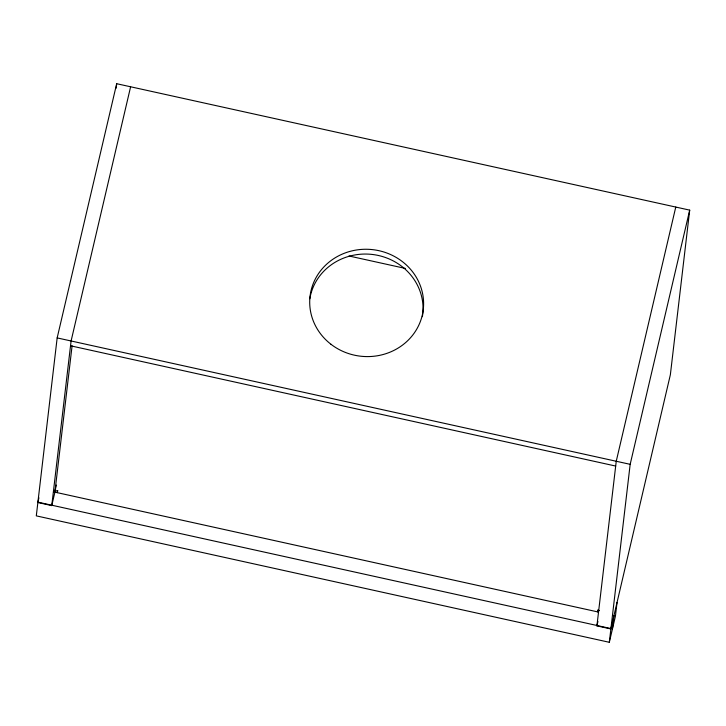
<?xml version="1.0" encoding="UTF-8"?>
<svg xmlns="http://www.w3.org/2000/svg" width="726" height="726" viewBox="0 0 726 726"><rect width="100%" height="100%" fill="white"/><g stroke="black" fill="none" stroke-linecap="round" stroke-linejoin="round"><path stroke-width="1.09" d="M675.77 207.064L616.247 461.255L596.908 625.876L610.838 628.943L670.361 374.752L689.7 210.132L116.686 83.708L57.163 337.908L36.3 515.868L609.314 642.292L615.439 616.12L617.046 602.408M38.932 497.791L37.825 502.519L51.755 505.595L71.094 340.984L130.616 86.784M57.799 490.486L57.29 492.664L57.481 491.021L55.094 490.495L72.092 345.785M116.16 88.191L116.686 83.708M609.314 642.292L630.168 464.331L689.7 210.132M612.372 629.206L613.987 615.485M55.094 490.495L56.374 485.041M51.755 505.595L55.621 489.088M598.179 609.704L597.67 611.891L597.861 610.239L599.458 610.593M596.908 625.876L597.934 621.474M348.979 255.988L405.371 268.429M57.163 337.908L630.168 464.331M70.522 345.785L615.684 466.056M54.023 491.947L598.496 612.072M37.915 502.147L610.92 628.571M309.82 298.758A57 53.624 6.7 0 1 374.816 254.799A57 53.624 6.7 0 1 422.378 316.69M330.965 344.269A57 53.624 6.7 0 0 422.94 311.89A57 53.624 6.7 0 0 346.075 252.612A57 53.624 6.7 0 0 330.965 344.269"/></g></svg>
